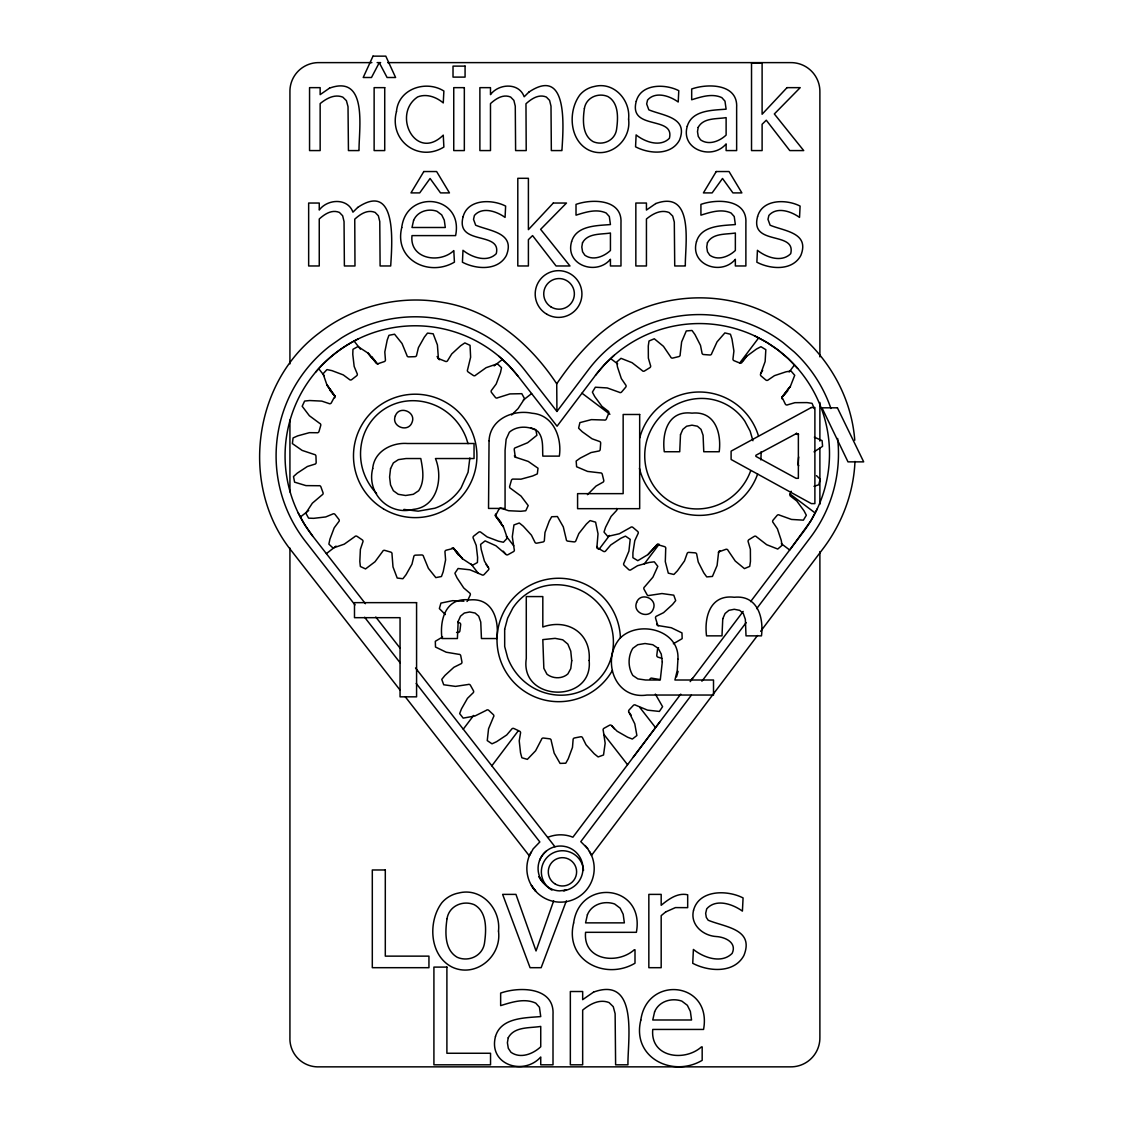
<?xml version="1.0" encoding="UTF-8"?>
<svg xmlns="http://www.w3.org/2000/svg" width="1123" height="1123" viewBox="0 0 1123 1123"><rect width="100%" height="100%" fill="white"/><g stroke="black" fill="none" stroke-linecap="round" stroke-linejoin="round"><path stroke-width="1.5" d="M616.625 508.494A1.769 1.769 0 0 1 616.162 510.937L611.08 516.44L605.592 527.249L604.006 532.077L607.754 536.415L619.335 533.748L630.452 527.515A1.769 1.769 0 0 1 632.937 527.431L637.597 531.376A1.769 1.769 0 0 1 637.934 533.846L634.79 540.654L632.923 552.614L632.895 557.696L637.794 560.672L647.999 554.551L657.222 544.501L664.634 546.662A1.769 1.769 0 0 1 665.7 548.908L665.307 561.64L668.297 573.151L673.87 574.471L677.408 570.821L684.469 560.981L686.995 553.92A1.769 1.769 0 0 1 688.961 552.39L695.067 552.839A1.769 1.769 0 0 1 696.779 554.65L698.239 562.005L703.756 572.786L706.732 576.913L712.431 576.436L717.092 565.487L718.636 551.926L725.907 549.315A1.769 1.769 0 0 1 728.097 550.509L735.256 561.051L744.437 568.603L749.729 566.385L750.459 561.36L750.375 549.245L748.269 542.044A1.769 1.769 0 0 1 748.971 539.658L754.165 536.443A1.769 1.769 0 0 1 756.607 536.892L766.672 544.697L777.748 549.049L782.085 545.315L781.229 540.303L777.411 528.807L773.185 522.616A1.769 1.769 0 0 1 773.101 520.117L777.046 515.457A1.769 1.769 0 0 1 779.516 515.134L791.504 519.444L803.38 520.16L806.342 515.26L803.984 510.768L796.797 501.012L790.873 496.422A1.769 1.769 0 0 1 790.016 494.092L791.182 491.256M854.968 461.441C853.705 492.337 842.461 522.504 824.085 547.308L760.65 631.323M467.014 601.465A1.769 1.769 0 0 0 467.575 600.735L470.158 595.19A1.769 1.769 0 0 0 469.428 592.818L463.729 587.947L457.019 577.854L454.885 573.249L458.086 568.505L469.919 569.796L481.669 574.695A1.769 1.769 0 0 0 484.153 574.485L488.323 570.021A1.769 1.769 0 0 0 488.365 567.522L484.448 561.135L481.206 549.47L480.588 544.416L485.108 540.893L495.945 545.778L505.617 554.074A1.769 1.769 0 0 0 508.045 554.65L513.393 551.688A1.769 1.769 0 0 0 514.194 549.329L512.313 536.724L513.941 524.946L519.317 522.995L523.262 526.196L531.418 535.152L534.759 541.862A1.769 1.769 0 0 0 536.892 543.153L542.886 542.002A1.769 1.769 0 0 0 544.388 539.995L544.978 532.527L549.203 521.17L551.674 516.734L557.401 516.538L563.297 526.869L566.245 539.251A1.769 1.769 0 0 0 567.873 541.146L573.937 541.89A1.769 1.769 0 0 0 575.987 540.458L578.85 533.537L586.374 524.048L590.094 520.581L595.597 522.167L598.026 533.818L596.889 547.42L603.5 551.393A1.769 1.769 0 0 0 605.887 550.663L610.758 544.964L620.851 538.268L625.455 536.12L630.2 539.335L628.908 551.154L624.009 562.918A1.769 1.769 0 0 0 624.22 565.388L628.683 569.572A1.769 1.769 0 0 0 631.182 569.6L637.569 565.697L649.234 562.441L654.288 561.823L657.797 566.343L652.912 577.18L644.63 586.852A1.769 1.769 0 0 0 644.055 589.28L647.016 594.629A1.769 1.769 0 0 0 649.375 595.429L661.966 593.548L673.758 595.176L675.709 600.566L672.509 604.511L663.553 612.667L656.843 615.994A1.769 1.769 0 0 0 655.551 618.127L657.797 625.511L671.259 627.729L681.97 632.909L682.166 638.636L673.351 643.76M587.455 494.667L596.004 486.091L602.546 482.427A1.769 1.769 0 0 0 603.739 480.237L602.279 474.299A1.769 1.769 0 0 0 600.215 472.895L587.568 471.421L576.618 466.761L576.155 461.048L580.268 458.086L591.049 452.555L598.405 451.095A1.769 1.769 0 0 0 600.215 449.382L600.665 443.29A1.769 1.769 0 0 0 599.135 441.325L592.074 438.798L582.233 431.737L578.598 428.186L579.903 422.613L591.414 419.623L604.146 420.03A1.769 1.769 0 0 0 606.392 418.949L608.708 413.292A1.769 1.769 0 0 0 607.866 410.948L601.928 406.372L594.755 396.616L592.383 392.124L595.358 387.224L607.234 387.94L619.208 392.25A1.769 1.769 0 0 0 621.679 391.927L625.637 387.267A1.769 1.769 0 0 0 625.553 384.768L621.328 378.577L617.51 367.081L616.653 362.069L620.991 358.335L632.052 362.687L642.117 370.492A1.769 1.769 0 0 0 644.574 370.941L649.768 367.726A1.769 1.769 0 0 0 650.456 365.326L648.364 358.139L648.28 346.024L649.01 340.999L654.288 338.781L663.468 346.333L670.628 356.875A1.769 1.769 0 0 0 672.817 358.055L678.755 356.609A1.769 1.769 0 0 0 680.159 354.545L681.633 341.897L686.293 330.948L692.007 330.471L694.983 334.598L700.499 345.379L701.959 352.734A1.769 1.769 0 0 0 703.672 354.531L709.764 354.994A1.769 1.769 0 0 0 711.729 353.464L717.05 341.883L724.868 332.913L730.441 334.233L731.999 339.076L733.909 351.036L733.024 358.476A1.769 1.769 0 0 0 734.105 360.722L739.762 363.038A1.769 1.769 0 0 0 742.106 362.182L746.683 356.258L756.439 349.071L760.945 346.712L765.83 349.674L765.128 361.55L760.804 373.538A1.769 1.769 0 0 0 761.127 376.008L765.802 379.953A1.769 1.769 0 0 0 768.286 379.869L774.477 375.644L785.974 371.825L790.985 370.969L794.719 375.307L790.381 386.382L781.973 397.135L785.328 404.098A1.769 1.769 0 0 0 787.728 404.785L794.916 402.68L807.03 402.596L812.069 403.339L814.273 408.618M511.569 415.005L518.054 408.632L524.567 398.693L521.802 393.682L509.898 393.92L497.756 397.753A1.769 1.769 0 0 1 495.299 397.317L491.537 392.503A1.769 1.769 0 0 1 491.734 390.018L496.198 383.996L500.479 372.668L501.532 367.698L497.349 363.782L486.105 367.684L475.745 375.082A1.769 1.769 0 0 1 473.274 375.433L468.207 372.008A1.769 1.769 0 0 1 467.617 369.593L470.621 357.212L470.046 345.337L464.852 342.908L460.641 345.744L451.727 353.942L447.796 360.329A1.769 1.769 0 0 1 445.564 361.424L438.405 358.532L437.409 344.915L433.183 333.798L427.512 333.096L424.368 337.097L418.416 347.639L416.675 354.938A1.769 1.769 0 0 1 414.878 356.665L408.772 356.875A1.769 1.769 0 0 1 406.863 355.261L402.02 343.484L394.566 334.219L388.951 335.3L387.21 340.072L384.81 351.948L385.386 359.416A1.769 1.769 0 0 1 384.234 361.62L377.581 363.838L374.535 360.876M676.537 676.846L678.11 671.343M564.083 890.637A22.446 22.446 0 0 0 574.597 850.995L572.688 849.62A22.446 22.446 0 0 0 566.273 846.784L563.971 846.307A22.446 22.446 0 0 0 556.952 846.321L554.65 846.812A22.446 22.446 0 0 0 548.249 849.69C542.311 853.55 538.436 860.302 538.099 867.363A22.446 22.446 0 0 0 559.408 890.89L566.385 890.146L563.269 890.721M743.173 611.403L690.182 681.633M692.428 678.432L692.035 679.162L692.47 678.474M553.653 900.857L536.036 950.956L515.948 894.385L502.627 894.385L530.07 967.689L541.16 967.689L566.329 900.913M531.039 427.919L535.811 429.66L536.892 435.289L527.628 442.729L515.85 447.586A1.769 1.769 0 0 0 514.236 449.481L515.303 457.131L528.259 461.427L538.015 468.221L537.313 473.906L532.667 475.97L520.988 479.17L513.492 479.1A1.769 1.769 0 0 0 511.372 480.405L509.688 486.287A1.769 1.769 0 0 0 510.783 488.519L521.03 496.085L528.203 505.575L525.775 510.754L520.721 511.288L508.621 510.726L501.518 508.34A1.769 1.769 0 0 0 499.103 508.93L495.468 515.738L503.427 526.827L507.329 538.057L503.413 542.255L498.444 541.188L487.115 536.906L481.093 532.442A1.769 1.769 0 0 0 478.609 532.26L473.794 536.022A1.769 1.769 0 0 0 473.359 538.479L476.222 545.399L477.612 557.429L477.429 562.511L472.418 565.29L462.479 558.763L453.664 548.347L446.168 550.2A1.769 1.769 0 0 0 445.003 552.404L445.592 559.886L443.192 571.761L441.451 576.52L435.822 577.615L428.382 568.336L423.525 556.559A1.769 1.769 0 0 0 421.63 554.959L415.51 555.155A1.769 1.769 0 0 0 413.727 556.896L411.973 564.181L406.021 574.737L402.89 578.738L397.205 578.036L392.994 566.904L392.011 554.215A1.769 1.769 0 0 0 390.706 552.095L384.824 550.396A1.769 1.769 0 0 0 382.592 551.505L375.026 561.739L365.536 568.926L360.357 566.497L359.823 561.444L360.385 549.344L362.771 542.241A1.769 1.769 0 0 0 362.182 539.812L357.114 536.387A1.769 1.769 0 0 0 354.657 536.752L344.284 544.15L333.054 548.038L328.871 544.136L329.923 539.166L334.205 527.824L338.669 521.816A1.769 1.769 0 0 0 338.851 519.331L335.089 514.502A1.769 1.769 0 0 0 332.633 514.081L325.712 516.945L313.682 518.335L308.6 518.152L305.821 513.141L312.348 503.188L322.048 494.934A1.769 1.769 0 0 0 322.989 492.632L320.911 486.891A1.769 1.769 0 0 0 318.707 485.726L305.961 485.613L294.591 482.16L293.496 476.545L297.272 473.148L307.393 466.494L314.552 464.248A1.769 1.769 0 0 0 316.167 462.339L315.956 456.233A1.769 1.769 0 0 0 314.215 454.45L302.143 450.407L292.373 443.599L293.075 437.928L297.721 435.864L309.401 432.664L316.897 432.734A1.769 1.769 0 0 0 319.016 431.429L320.715 425.547A1.769 1.769 0 0 0 319.606 423.315L309.372 415.735L302.185 406.259L304.614 401.065L309.667 400.532L321.768 401.108L328.871 403.494A1.769 1.769 0 0 0 331.299 402.904L334.935 396.082L326.961 385.007L323.073 373.762L326.975 369.579L331.945 370.632L343.287 374.914L349.295 379.377A1.769 1.769 0 0 0 351.78 379.574L356.609 375.812A1.769 1.769 0 0 0 357.03 373.355L354.166 366.435L352.776 354.391L352.959 349.309L357.97 346.544L367.923 353.057L376.738 363.487M762.657 370.295L760.804 373.538M416.212 683.444L539.84 841.955L533.13 848.904L529.34 855.88L405.249 696.751M657.222 544.501L647.999 554.551M817.263 508.789L810.848 520.819L789.708 550.017L781.327 543.686M781.973 397.135L790.381 386.382L785.496 392.671M654.625 548.333L656.632 545.202A1.769 1.769 0 0 1 658.976 544.346M680.763 694.14L572.884 837.211L570.666 836.382A33.662 33.662 0 0 0 549.863 836.551L547.673 837.407M659.805 721.963L633.218 757.253M830.936 408.519A139.112 139.112 0 0 0 794.326 352.032L783.18 342.669A139.112 139.112 0 0 0 588.34 369.874L556.938 411.453L556.727 383.813C577.559 353.169 603.416 324.21 638.552 310.06C668.718 297.427 702.703 294.493 734.582 301.75C798.986 315.914 849.816 374.492 854.757 440.244M614.084 355.401L604.272 364.849L595.513 375.279L557.064 426.207L517.815 375.882L508.887 365.593L498.935 356.3M463.266 729.178L473.625 715.449M599.05 549.315L609.55 535.418M739.706 363.01L758.587 337.995M491.846 765.816L518.25 730.834M644.321 563.858L659.019 544.388M789.174 371.994L794.41 365.045M691.375 695.151L580.788 841.646L587.596 848.483L591.498 855.389L757.478 635.52M701.903 681.212L746.149 622.605M756.677 608.666L810.385 537.51A139.112 139.112 0 0 0 837.646 438.475M750.585 601.633L803.226 532.105A130.142 130.142 0 0 0 777.776 349.829L766.49 342.206L754.474 335.791M742.78 360.89L746.683 356.258M783.742 395.563L787.658 390.944M654.47 547.533L656.632 545.202M315.591 372.176C327.397 358.349 341.968 346.993 358.251 338.893M300.445 516.945L308.685 510.516M494.106 365.916L502.346 359.486M326.372 553.639L336.044 546.101M523.346 400.041L531.614 393.583M814.035 451.867L822.583 446.322L822.106 440.623L814.357 437.17M442.602 636.966L435.303 641.303L435.499 647.03L446.196 652.21L458.76 654.316A1.769 1.769 0 0 1 460.753 655.804L461.918 661.812A1.769 1.769 0 0 1 460.627 663.946L453.917 667.273L444.961 675.428L441.76 679.387L443.711 684.763L455.489 686.392L468.08 684.511A1.769 1.769 0 0 1 470.439 685.311L473.401 690.659A1.769 1.769 0 0 1 472.839 693.088L467.477 698.338L461.483 708.852L459.658 713.596L463.181 718.116L474.889 716.025L486.287 710.34A1.769 1.769 0 0 1 488.772 710.368L493.25 714.551A1.769 1.769 0 0 1 493.446 717.036L488.547 728.785L487.256 740.604L492 743.819L496.619 741.671L506.712 734.975L511.583 729.276A1.769 1.769 0 0 1 513.955 728.546L519.5 731.129A1.769 1.769 0 0 1 520.454 733.431L519.219 740.815L520.539 752.859L521.858 757.772L527.361 759.359L535.601 750.782L541.483 739.481A1.769 1.769 0 0 1 543.518 738.05L549.582 738.794A1.769 1.769 0 0 1 551.211 740.689L554.158 753.07L560.068 763.401L565.781 763.205L568.252 758.769L572.477 747.413L573.081 739.945A1.769 1.769 0 0 1 574.569 737.951L580.577 736.786A1.769 1.769 0 0 1 582.697 738.078L586.038 744.788L594.193 753.744L598.138 756.944L603.528 754.993L605.157 743.215L603.262 730.61A1.769 1.769 0 0 1 604.076 728.251L609.424 725.29A1.769 1.769 0 0 1 611.853 725.865L617.089 731.213L627.617 737.221L632.361 739.046L636.881 735.523L634.776 723.816L629.091 712.417A1.769 1.769 0 0 1 629.133 709.918L633.302 705.455A1.769 1.769 0 0 1 635.786 705.244L647.55 710.143L659.369 711.435L662.584 706.69L655.355 694.098M813.993 486.315L818.821 484.771L820.141 479.198L816.505 475.647M371.881 62.621L319.339 62.621A28.707 28.707 0 0 0 289.931 92.03L289.931 363.894M377.131 62.621L380.641 62.621M387.646 62.621L790.48 62.621A28.889 28.889 0 0 1 819.888 92.03L819.888 356.875M456.556 632.403L458.016 632.446A1.769 1.769 0 0 0 459.911 630.831L460.655 624.753A1.769 1.769 0 0 0 459.223 622.718L457.791 622.409M659.58 679.485L652.196 678.236A1.769 1.769 0 0 0 649.894 679.204M463.897 601.198L452.569 600.679L440.932 603.093L439.346 608.596L445.368 614.576M403.915 509.421L418.149 511.176L434.882 508.228A51.869 51.869 0 0 0 461.146 487.761L468.08 472.236L469.849 458.016M661.798 658.331L658.246 657.222A1.769 1.769 0 0 1 656.801 655.186L657.559 649.108A1.769 1.769 0 0 1 658.541 647.662M610.715 358.644L617.664 363.894M790.045 494.036L815.059 512.916M581.981 393.19L609.915 414.275M330.667 390.186L326.961 385.007L334.935 396.082M451.909 548.122A1.769 1.769 0 0 1 454.225 549.063L462.479 558.763L453.664 548.347M797.653 368.4L788.206 358.602L777.776 349.829A130.142 130.142 0 0 0 595.513 375.279M503.258 551.182L505.617 554.074M614.211 728.757L611.853 725.865M372.331 358.279L367.923 353.057L376.177 362.771A1.769 1.769 0 0 0 378.479 363.712M585.153 845.549L587.596 848.483M556.727 383.813C530.323 343.82 490.99 310.032 442.42 302.34C399.437 294.717 353.703 306.074 319.283 332.927C252.535 382.592 239.452 486.905 291.952 551.463L399.858 689.831M556.938 411.453L524.904 370.365A139.112 139.112 0 0 0 341.589 337.869L329.657 346.221A139.112 139.112 0 0 0 305.498 541.454L354.952 604.876M497.166 517.38L500.9 522.167M353.956 340.887L360.399 349.141M506.262 536.204L513.773 545.834M639.703 707.308L655.537 727.62M318.778 368.765L324.126 375.629M470.874 563.802L478.37 573.418M603.879 734.372L627.589 764.749M329.502 389.667L333.236 394.44M298.185 512.86L304.768 524.778L312.573 535.938L365.424 603.697M375.798 617.018L399.928 647.957M415.552 667.988L554.959 846.756M364.624 617.271L400.097 662.767M371.825 356.665L375.545 361.438M454.843 550.396L458.563 555.169M539.995 878.467L543.111 882.65L538.689 876.684M629.091 712.417L631.323 715.407M486.147 564.532L488.365 567.522M495.468 515.738L498.458 519.893M500.437 522.672L503.427 526.827L496.029 516.454A1.769 1.769 0 0 1 495.678 513.997M437.072 356.524L438.882 359.304M468.038 443.655L466.256 438.082A58.284 58.284 0 0 0 444.933 410.737C430.755 400.841 411.902 397.851 395.507 403.606A51.869 51.869 0 0 0 369.256 424.073C359.683 438.574 357.998 457.58 364.147 473.738A58.284 58.284 0 0 0 376.57 493.474M752.943 440.735L750.136 431.134L744.802 421.139A51.869 51.869 0 0 0 718.229 401.065C701.749 395.577 682.952 398.876 668.929 408.983A58.284 58.284 0 0 0 648.041 436.665C642.145 452.92 644.125 471.899 653.937 486.245A51.869 51.869 0 0 0 680.496 506.305C696.976 511.807 715.772 508.508 729.81 498.387A58.284 58.284 0 0 0 750.697 470.719M819.888 402.483L819.888 441.072M819.888 448.091L819.888 504.213M819.888 551.575L819.888 1037.441A28.987 28.987 0 0 1 790.48 1066.85L319.339 1066.85A28.159 28.159 0 0 1 289.931 1037.441L289.931 548.066M289.931 420.03L289.931 491.944M551.898 890.104A21.098 21.098 0 0 1 551.309 853.915A21.098 21.098 0 0 1 583.511 870.451M658.696 625.623A1.769 1.769 0 0 1 656.702 624.135M612.414 670.403A61.723 61.723 0 0 1 512.116 680.426A61.723 61.723 0 0 1 536.162 582.528A61.723 61.723 0 0 1 620.415 637.878M597.969 548.81A1.769 1.769 0 0 1 597.001 546.508M798.776 457.117A1.769 1.769 0 0 0 798.523 458.002L798.06 464.094A1.769 1.769 0 0 0 798.748 465.722M761.057 451.811A61.723 61.723 0 0 1 760.776 459.883M757.632 474.046A61.723 61.723 0 0 1 639.422 468.361M639.689 437.97A61.723 61.723 0 0 1 758.46 435.906M718.58 552.839A1.769 1.769 0 0 1 719.969 550.775M782.113 398.89A1.769 1.769 0 0 1 782.563 396.447M798.509 434.475A1.769 1.769 0 0 1 796.446 433.085M439.683 359.739A1.769 1.769 0 0 1 438.377 357.619M516.187 457.384A1.769 1.769 0 0 1 514.446 455.601M334.359 395.366A1.769 1.769 0 0 1 334.724 397.837M312.573 535.938A130.142 130.142 0 0 1 335.173 353.296A130.142 130.142 0 0 1 517.815 375.882M539.545 860.499A22.446 22.446 0 0 1 546.354 851.08M589.547 851.416A33.662 33.662 0 0 1 560.784 902.148A33.662 33.662 0 0 1 531.235 851.88M662.303 661.924L660.268 680.005L645.543 680.005L637.878 678.882L632.825 675.47C627.897 667.385 627.799 656.379 632.825 648.308L637.766 644.714L645.051 643.521L652.772 644.714L658.134 648.28L661.265 654.063L662.303 661.924M677.941 659.215L677.267 670.333L674.923 680.005L713.512 680.005L713.512 695.039L646.918 695.039C614.632 699.868 601.156 659.903 620.05 638.201C638.482 619.728 679.668 629.68 677.941 659.215M498.5 931.079C501.939 956.178 475.913 978.245 452.162 967.128C429.295 955.659 427.681 921.267 442.027 902.527A29.212 29.212 0 0 1 458.788 892.996C481.585 887.198 500.984 909.083 498.5 931.079M628.585 119.136C631.533 140.698 609.185 159.634 588.789 150.103C569.15 140.249 567.775 110.728 580.1 94.627A25.085 25.085 0 0 1 594.488 86.443C614.056 81.474 630.719 100.256 628.585 119.136M489.052 440.707L488.533 508.424L505.069 508.424L505.069 450.239L506.136 439.275L509.337 432.229C517.099 425.435 529.509 425.842 537.847 431.414C543.771 438.054 542.325 447.866 542.816 456.12L559.338 456.12C562.118 437.521 553.344 414.836 532.148 413.264C513.169 409.221 490.063 419.146 489.052 440.707M401.739 227.576C393.822 259.764 428.832 277.227 454.422 262.136L453.804 250.597C439.781 264.045 409.348 259.118 412.001 235.605L455.601 235.605C463.897 195.023 406.329 188.664 401.739 227.576M573.628 922.966C564.406 960.46 605.199 980.8 635 963.225L635 949.777L634.27 949.777C617.327 964.952 582.865 960.418 585.574 932.315L636.376 932.315C645.178 884.587 579.861 877.596 573.628 922.966M640.812 1020.091C631.589 1057.585 672.382 1077.926 702.17 1060.351L702.17 1046.903L701.454 1046.903C684.511 1062.077 650.049 1057.543 652.758 1029.44L703.559 1029.44C712.347 981.713 647.045 974.722 640.812 1020.091M589.154 660.478C593.421 703.77 519.696 702.198 526.28 658.611L526.28 596.58L542.816 596.58L542.816 626.999C567.775 618.169 591.344 633.274 589.154 660.478M396.489 111.486C388.684 140.628 418.584 162.737 443.88 147.029L443.262 135.139C415.707 162.245 391.562 114.307 417.7 96.915C426.614 93.42 436.286 97.055 443.262 102.909L443.88 91.033C425.982 79.691 398.342 88.815 396.489 111.486M372.71 468.558C366.337 492.899 388.656 516.019 413.264 509.393C437.549 507.063 443.332 477.682 435.457 458.535L474.046 458.535L474.046 443.501L407.452 443.501C391.73 442.28 374.127 451.418 372.71 468.558M463.111 216.669C455.194 246.218 501.883 230.636 496.254 253.686C487.171 262.852 471.814 257.406 462.985 250.317L462.423 262.206C475.998 269.38 497.924 271.092 506.347 255.525C515.583 232.615 489.825 231.184 475.661 225.204L473.527 219.322L474.425 215.434C482.385 206.323 496.787 211.391 505.069 217.413L505.631 206.085C492.071 199.08 467.856 198.883 463.111 216.669M636.25 101.281C628.333 130.829 675.021 115.248 669.406 138.297C660.324 147.464 644.953 142.017 636.123 134.914L635.562 146.804C649.15 153.977 671.077 155.704 679.485 140.136C688.722 117.227 662.963 115.795 648.813 109.815L646.666 103.934L647.564 100.045C655.523 90.935 669.926 96.002 678.222 102.011L678.783 90.682C665.223 83.692 641.008 83.495 636.25 101.281M757.562 216.669C749.645 246.218 796.333 230.636 790.704 253.686C781.622 262.852 766.265 257.406 757.435 250.317L756.874 262.206C770.448 269.38 792.375 271.092 800.797 255.525C810.034 232.615 784.275 231.184 770.111 225.204L767.978 219.322L768.876 215.434C776.835 206.323 791.238 211.391 799.534 217.413L800.095 206.085C786.535 199.08 762.306 198.883 757.562 216.669M693.537 910.276C689.915 924.524 702.759 935.641 716.109 936.526C724.967 937.003 737.235 942.464 732.154 953.385C721.57 964.053 703.672 957.708 693.396 949.454L692.737 963.295C708.557 971.648 734.091 973.655 743.889 955.519C754.656 928.833 724.658 927.177 708.164 920.214L706.297 917.365L705.665 913.35L706.718 908.83C715.997 898.218 732.772 904.127 742.415 911.118L743.075 897.937C727.283 889.781 699.067 889.556 693.537 910.276M504.662 629.259L504.69 646.539L507.68 657.797A58.284 58.284 0 0 0 529.003 685.142C543.181 695.039 562.019 698.043 578.415 692.287A51.869 51.869 0 0 0 604.679 671.821C614.239 657.306 615.937 638.313 609.789 622.142A58.284 58.284 0 0 0 588.466 594.797C574.288 584.901 555.436 581.896 539.04 587.652A51.869 51.869 0 0 0 512.79 608.119L507.61 618.212L504.662 629.259M458.17 621.454L457.398 638.538L441.957 638.538C439.486 619.405 445.887 596.945 469.667 599.949C492.716 597.548 499.258 619.868 496.885 638.538L481.444 638.538L480.756 622.072L478.707 616.176L475.085 613.032L469.667 611.979L464.332 613.032L460.5 616.176L458.17 621.454M447.038 918.656C445.143 931.613 444.175 949.819 457.286 957.315C468.6 962.2 482.441 956.066 484.462 943.348C486.287 930.448 487.494 912.115 474.299 904.717C462.985 899.958 449.046 905.896 447.038 918.656M584.395 108.482C582.767 119.614 581.939 135.237 593.183 141.666C602.911 145.878 614.8 140.6 616.527 129.692C618.099 118.603 619.124 102.867 607.81 96.508C598.096 92.423 586.122 97.533 584.395 108.482M680.496 434.657L679.724 451.741L664.283 451.741C661.812 432.594 668.213 410.134 691.993 413.152C715.056 410.751 721.598 433.071 719.211 451.741L703.77 451.741L703.082 435.275L701.033 429.379L697.411 426.221L691.993 425.168L686.658 426.221L682.826 429.379L680.496 434.657M722.763 618.759L721.991 635.857L706.535 635.857C704.065 616.709 710.466 594.249 734.245 597.268C757.309 594.853 763.851 617.173 761.478 635.857L746.023 635.857L745.349 619.377L743.3 613.495L739.664 610.336L734.245 609.284L728.925 610.336L725.079 613.495L722.763 618.759M390.537 468.642L389.597 477.036L390.537 484.911L393.359 490.723L398.286 494.302L405.585 495.496L413.306 494.302L418.654 490.751C425.013 481.276 422.795 469.049 420.788 458.535L406.063 458.535L398.412 459.63L393.359 462.915L390.537 468.642M571.579 241.67C564.743 265.154 596.552 276.076 610.435 259.273L610.435 265.969L620.977 265.969L620.977 222.93C622.423 199.066 592.214 198.659 576.015 204.386L576.015 215.153C585.546 212.219 596.425 208.527 606.153 213.005L609.312 216.528L610.435 224.558C596.889 225.695 576.296 225.4 571.579 241.67M495.482 1036.501C488.084 1064.857 523.711 1076.115 540.739 1057.01L540.739 1064.815L553.007 1064.815L553.007 1014.687C554.692 986.892 519.514 986.415 500.647 993.083L500.647 1005.618C511.765 1002.207 524.427 997.912 535.755 1003.134L539.433 1007.233L540.739 1016.582C524.96 1017.901 500.97 1017.564 495.482 1036.501M687.248 126.281C680.426 149.752 712.221 160.673 726.118 143.884L726.118 150.58L736.646 150.58L736.646 107.541C738.092 83.678 707.883 83.27 691.684 88.998L691.684 99.765C701.229 96.831 712.108 93.139 721.822 97.617L724.981 101.14L726.118 109.17C712.558 110.293 691.965 110.012 687.248 126.281M696.485 241.67C689.662 265.154 721.457 276.076 735.354 259.273L735.354 265.969L745.883 265.969L745.883 222.93C747.328 199.066 717.134 198.659 700.92 204.386L700.92 215.153C710.466 212.219 721.345 208.527 731.073 213.005L734.231 216.528L735.354 224.558C721.808 225.695 701.201 225.4 696.485 241.67M571.733 660.717L570.765 668.648L567.887 673.912C562.132 679.078 552.909 678.882 546.929 674.179L543.841 668.297L542.816 639.619L555.085 638.355L562.721 639.801L567.845 644.125L570.765 651.158L571.733 660.717M582.5 242.779L581.812 247.046L582.57 251.791L584.858 255.216C593.028 261.013 603.837 256.676 610.435 250.485L610.435 233.008C601.03 234.595 587.778 232.924 582.5 242.779M508.214 1037.806L507.399 1042.762L508.298 1048.292L510.951 1052.279C520.468 1059.045 533.06 1053.992 540.739 1046.776L540.739 1026.422C529.789 1028.261 514.362 1026.324 508.214 1037.806M698.183 127.39L697.495 131.658L698.253 136.402L700.527 139.828C708.711 145.625 719.52 141.287 726.118 135.083L726.118 117.62C716.699 119.206 703.461 117.522 698.183 127.39M707.42 242.779L706.732 247.046L707.49 251.791L709.778 255.216C717.948 261.013 728.757 256.676 735.354 250.485L735.354 233.008C725.949 234.595 712.698 232.924 707.42 242.779M395.324 415.945C390.888 426.529 408.14 433.183 412.043 422.402C416.493 411.832 399.086 404.954 395.324 415.945M636.601 602.504C632.165 613.088 649.417 619.742 653.319 608.961C657.769 598.405 640.363 591.512 636.601 602.504M413.573 220.473L412.001 227.492L445.298 227.492L444.273 220.108L441.69 214.872L436.931 211.264C428.088 208.204 417.321 211.419 413.573 220.473M587.413 914.698L585.574 922.867L624.36 922.867L623.181 914.276L620.163 908.17L614.618 903.973C604.328 900.407 591.779 904.141 587.413 914.698M654.597 1011.823L652.758 1019.993L691.543 1019.993L690.364 1011.402L687.346 1005.296L681.801 1001.098C671.512 997.533 658.962 1001.267 654.597 1011.823M373.004 56.15L363.206 77.501L371.488 77.501L379.265 62.691L387.084 77.501L395.605 77.501L385.793 56.15L373.004 56.15M423.82 171.538L410.976 192.903L419.707 192.903L430.081 178.473L440.511 192.903L449.467 192.903L436.622 171.538L423.82 171.538M716.249 171.538L703.405 192.903L712.136 192.903L722.51 178.473L732.926 192.903L741.882 192.903L729.038 171.538L716.249 171.538M553.302 203.038L528.4 229.639L528.4 178.304L517.801 178.304L517.801 265.969L528.4 265.969L528.4 239.662L532.569 235.605L556.067 265.969L569.979 265.969L540.626 229.345L566.483 203.038L553.302 203.038M787.012 87.65L762.11 114.237L762.11 62.916L751.526 62.916L751.526 150.58L762.11 150.58L762.11 124.274L766.279 120.217L789.778 150.58L803.703 150.58L774.337 113.956L800.208 87.65L787.012 87.65M357.676 207.46L352.945 212.163C347.821 197.704 327.411 198.883 319.255 210.029L319.255 203.038L308.657 203.038L308.657 265.969L319.255 265.969L319.255 218.985C324.687 214.1 331.847 209.257 339.427 212.444L342.641 215.77L344.045 221.554L344.382 265.969L354.98 265.969L354.756 219.153C360.258 214.226 367.46 209.201 375.152 212.444L378.353 215.77L379.771 221.554L380.107 265.969L390.692 265.969C391.913 245.207 397.865 180.494 357.676 207.46M528.905 92.072L524.174 96.775C519.051 82.316 498.64 83.495 490.484 94.627L490.484 87.65L479.886 87.65L479.886 150.58L490.484 150.58L490.484 103.597C495.917 98.712 503.076 93.869 510.656 97.055L513.871 100.382L515.275 106.152L515.611 150.58L526.21 150.58L525.971 103.765C531.488 98.838 538.689 93.813 546.368 97.055L549.582 100.382L551 106.152L551.337 150.58L561.921 150.58C563.142 129.805 569.094 65.106 528.905 92.072M665.7 911.918L661.18 915.652L661.18 967.689L648.841 967.689L648.841 894.385L661.18 894.385L661.18 905.278C668.606 899.228 677.492 892.476 687.683 894.778L687.683 907.651L675.428 907.595L665.7 911.918M329.502 88.156L320.153 94.627L320.153 87.65L309.555 87.65L309.555 150.58L320.153 150.58L320.153 103.597C326.442 98.459 334.528 93.869 342.81 97.14L346.403 100.663L348.018 106.657L348.439 150.58L359.037 150.58C358.588 130.97 368.765 73.851 329.502 88.156M655.79 203.544L646.441 210.029L646.441 203.038L635.843 203.038L635.843 265.969L646.441 265.969L646.441 218.985C652.73 213.861 660.815 209.257 669.097 212.528L672.691 216.051L674.305 222.059L674.726 265.969L685.325 265.969C684.876 246.358 695.053 189.24 655.79 203.544M593.576 992.1L582.669 999.652L582.669 991.511L570.344 991.511L570.344 1064.815L582.669 1064.815L582.669 1010.082C590.01 1004.116 599.415 998.754 609.059 1002.572L613.256 1006.671L615.123 1013.662L615.615 1064.815L627.954 1064.815C627.434 1041.976 639.296 975.452 593.576 992.1M811.353 407.509L731.101 451.137L731.101 459.489L811.353 503.609L814.891 503.609L814.891 407.509L811.353 407.509M796.081 433.717L755.863 455.292L755.863 456.373L796.081 478.314L798.369 478.314L798.369 433.717L796.081 433.717M465.076 66.117L453.018 66.117L453.018 77.108L465.076 77.108L465.076 66.117M384.726 87.65L374.127 87.65L374.127 150.58L384.726 150.58L384.726 87.65M464.332 87.65L453.748 87.65L453.748 150.58L464.332 150.58L464.332 87.65M837.407 407.817L821.966 407.817L847.991 461.862L863.685 461.862L837.407 407.817M639.675 414.485L623.153 414.485L623.153 493.643L577.587 493.643L577.587 508.677L639.675 508.677L639.675 414.485M416.577 602.644L354.489 602.644L354.489 617.678L400.055 617.678L400.055 696.836L416.577 696.836L416.577 602.644M385.301 869.974L372.303 869.974L372.303 967.689L428.944 967.689L428.944 956.136L385.301 956.136L385.301 869.974M446.898 967.1L433.913 967.1L433.913 1064.815L490.54 1064.815L490.54 1053.262L446.898 1053.262L446.898 967.1M535.685 891.199L531.502 885.542L535.685 891.199M555.366 884.11A14.178 14.178 0 0 0 576.618 871.827A14.178 14.178 0 0 0 555.366 859.558A14.178 14.178 0 0 0 555.366 884.11M546.873 314.258A23.358 23.358 0 0 0 581.925 294.029A23.358 23.358 0 0 0 546.873 273.801A23.358 23.358 0 0 0 546.873 314.258M550.846 306.818A15.329 15.329 0 0 0 574.358 294.507A15.329 15.329 0 0 0 551.94 280.301A15.329 15.329 0 0 0 550.846 306.818M383.364 508.789A61.723 61.723 0 0 0 476.91 457.047A61.723 61.723 0 0 0 385.329 401.908A61.723 61.723 0 0 0 383.364 508.789"/></g></svg>
